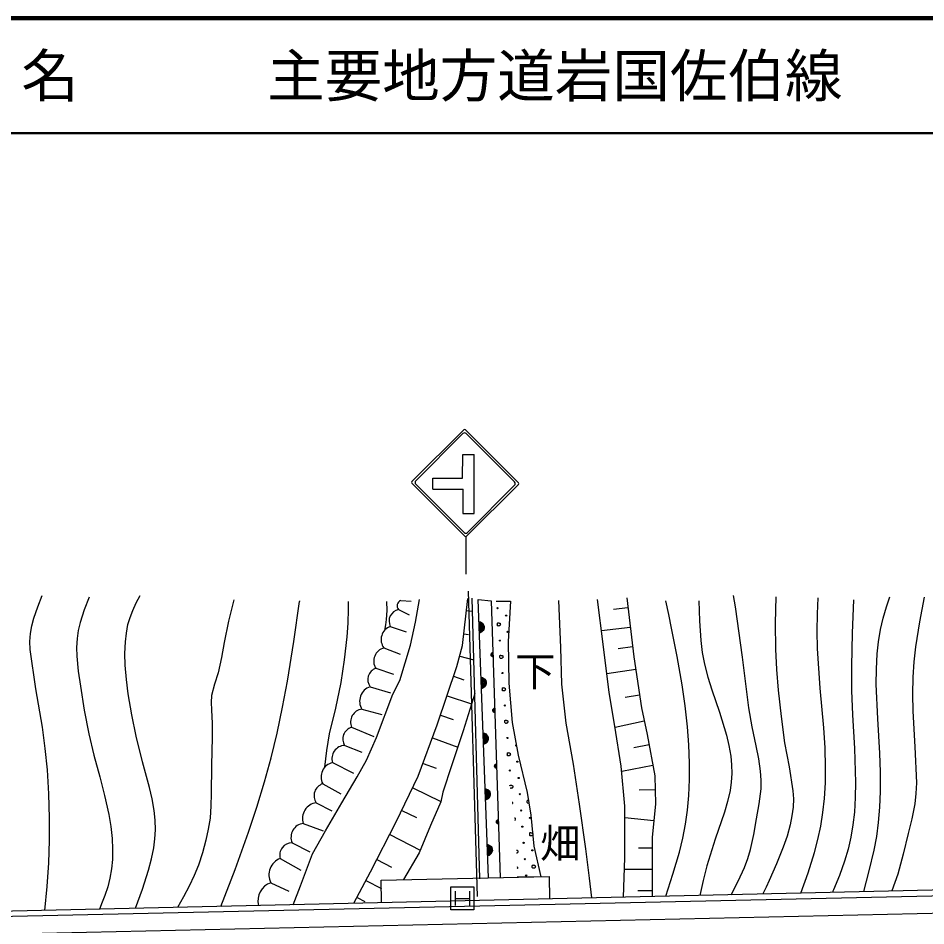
# Model space of a CAD drawing. Units: millimetres, scale not verified. Extents: x 40000 to 680000, y 20000 to 380000.
# Drawn here: x 195096 to 273982, y 301164 to 380000 of the extents above; entities that cross this region are included whole.
import ezdxf
from ezdxf.enums import TextEntityAlignment as Align

# ---------------------------------------------------------------- set-up
doc = ezdxf.new("R2010")
doc.units = ezdxf.units.MM
doc.header["$LTSCALE"] = 1000
for name, color, linetype, lineweight in [('M-BGD', 7, 'Continuous', 25), ('M-STR-STR1', 1, 'Continuous', 25), ('M-STR-STRC', 7, 'Continuous', 25), ('M-TTL', 2, 'Continuous', 140), ('M-TTL-LINE', 7, 'Continuous', 50)]:
    doc.layers.add(name, color=color, linetype=linetype, lineweight=lineweight)
doc.layers.add('M-TTL-TXT', color=7, linetype='Continuous')
doc.styles.add('ＭＳ ゴシック', font='')
doc.styles.get('ＭＳ ゴシック').set_extended_font_data('MS Gothic')

# ---------------------------------------------------------------- blocks, each defined once
blk = doc.blocks.new('BUHIN76')
at = {"color": 7, "linetype": 'Continuous', "lineweight": 25}
for p, q in [((262, 401), (-149, -455)), ((-82, -460), (307, 352)), ((347, 291), (-8, -451)), ((68, -437), (382, 219)), ((412, 138), (151, -408)), ((258, -329), (419, 7))]:
    blk.add_line(p, q, dxfattribs=at)
blk.add_lwpolyline([(216, 451), (302, 365), (365, 271), (423, 136), (429, 11), (412, -111), (345, -251), (261, -341), (159, -414), (18, -455), (-96, -467), (-216, -451)], close=True, dxfattribs=at)
blk = doc.blocks.new('BUHIN77')
at = {"color": 7, "linetype": 'Continuous', "lineweight": 25}
for p, q in [((-103, 132), (-168, -2)), ((-165, -54), (-60, 163)), ((-26, 175), (-153, -87)), ((-139, -116), (4, 180)), ((34, 184), (-123, -140)), ((-105, -160), (60, 182))]:
    blk.add_line(p, q, dxfattribs=at)
blk.add_lwpolyline([(-87, -180), (-122, -146), (-147, -108), (-169, -54), (-172, -3), (-165, 45), (-138, 101), (-104, 137), (-63, 166), (-6, 182), (39, 187), (87, 180)], close=True, dxfattribs=at)
blk = doc.blocks.new('BUHIN172')
at = {"color": 7, "linetype": 'Continuous', "lineweight": 25}
for p, q in [((-263, 844), (-844, -263)), ((-553, 290), (553, -290)), ((844, 263), (263, -844))]:
    blk.add_line(p, q, dxfattribs=at)
blk.add_lwpolyline([(-1350, -421), (-421, 1350), (1350, 421), (421, -1350)], close=True, dxfattribs=at)

msp = doc.modelspace()

# ---------------------------------------------------------------- linework, layer by layer
at = {"layer": 'M-BGD'}
for p, q in [((228340, 329416), (229241, 329355)), ((229620, 327553), (229983, 329505)), ((233720, 325505), (234166, 329581)), ((235206, 305260), (234555, 329633)), ((235975, 305328), (235087, 329515)), ((235087, 329515), (236211, 329396)), ((236211, 329396), (236980, 305348)), ((236632, 329361), (237884, 329361)), ((237884, 329361), (237686, 325869)), ((242062, 329423), (242221, 325342)), ((245925, 325627), (245438, 329522)), ((247994, 329643), (248603, 324532)), ((228153, 328629), (229085, 328177)), ((234054, 328562), (234585, 328504)), ((248096, 328791), (246831, 328641)), ((229202, 325545), (229620, 327553)), ((227441, 327169), (228808, 326704)), ((248298, 327088), (245780, 326788)), ((233831, 326524), (234236, 326480)), ((237686, 325869), (237752, 322246)), ((226880, 325297), (228288, 324763)), ((228254, 322477), (229202, 325545)), ((233218, 323692), (233720, 325505)), ((242221, 325342), (242327, 322162)), ((246473, 321428), (245925, 325627)), ((248501, 325384), (247248, 325234)), ((233469, 324599), (234699, 324258)), ((248603, 324532), (249272, 320089)), ((226169, 323537), (227716, 323036)), ((231516, 318609), (233218, 323692)), ((232934, 322845), (233843, 322541)), ((248770, 323421), (246262, 323043)), ((225682, 321928), (227456, 321407)), ((227668, 321278), (228254, 322477)), ((237752, 322246), (238016, 318820)), ((242327, 322162), (242698, 318769)), ((226246, 317513), (227668, 321278)), ((232367, 321151), (234498, 320438)), ((234776, 321351), (233786, 318097)), ((246960, 318507), (246473, 321428)), ((249105, 321200), (247839, 321009)), ((224970, 319981), (226711, 319519)), ((249272, 320089), (249759, 317777)), ((231800, 319456), (232889, 319092)), ((238016, 318820), (238543, 315987)), ((242698, 318769), (243334, 315218)), ((249515, 318933), (246977, 318398)), ((224072, 318408), (226001, 317613)), ((229871, 314153), (231516, 318609)), ((233786, 318097), (232780, 315140)), ((247507, 315038), (246960, 318507)), ((225381, 315553), (226246, 317513)), ((231105, 317495), (233305, 316683)), ((249759, 317777), (250428, 314186)), ((223473, 316836), (224978, 316261)), ((249926, 316879), (248610, 316634)), ((224573, 314103), (225381, 315553)), ((238543, 315987), (239333, 312759)), ((222424, 315338), (224240, 314427)), ((230282, 315267), (231416, 314849)), ((232780, 315140), (232011, 312773)), ((243334, 315218), (243864, 311720)), ((247812, 311569), (247507, 315038)), ((250261, 315084), (247548, 314578)), ((223234, 311844), (224573, 314103)), ((227947, 310193), (229871, 314153)), ((250428, 314186), (250489, 311752)), ((221563, 313503), (223131, 312642)), ((229390, 313163), (231840, 311973)), ((232011, 312773), (231834, 311945)), ((239333, 312759), (239663, 310783)), ((250459, 312969), (249077, 312934)), ((221002, 311856), (222351, 311155)), ((221812, 309418), (223234, 311844)), ((231834, 311945), (230946, 309875)), ((243864, 311720), (244394, 307850)), ((250489, 311752), (250185, 308831)), ((228428, 311183), (229702, 310564)), ((247812, 307066), (247812, 311569)), ((219879, 310059), (221606, 309405)), ((225716, 305843), (227947, 310193)), ((239663, 310783), (239926, 308081)), ((250337, 310291), (247812, 310554)), ((220668, 307410), (221812, 309418)), ((230946, 309875), (229941, 307508)), ((227389, 309106), (230042, 307746)), ((239814, 309186), (239820, 309165)), ((250185, 308831), (250184, 303714)), ((218905, 308374), (220445, 307598)), ((239926, 308081), (240520, 305420)), ((244394, 307850), (244712, 305306)), ((250185, 307906), (248998, 307906)), ((217875, 307007), (219666, 306004)), ((219637, 304649), (220668, 307410)), ((226274, 306931), (227555, 306273)), ((229941, 307508), (228581, 305178)), ((247703, 303657), (247812, 307066)), ((224278, 303122), (225716, 305843)), ((226652, 305138), (241235, 305435)), ((240520, 305420), (238477, 305379)), ((241235, 305435), (241263, 303510)), ((244712, 305306), (244926, 303594)), ((250185, 306056), (247779, 306057)), ((217052, 304910), (218626, 304185)), ((218987, 303001), (219637, 304649)), ((225326, 305104), (226663, 304398)), ((226681, 303177), (226652, 305138)), ((250184, 304207), (248952, 304207)), ((224545, 303627), (225219, 303271))]:
    msp.add_line(p, q, dxfattribs=at)
for points in [[(197417, 302507), (197618, 304575), (197758, 306647), (197814, 308584), (197810, 310523), (197753, 312622), (197636, 314718), (197450, 316565), (197205, 318407), (196639, 321761), (196127, 325160), (196114, 325854), (196163, 326551), (196278, 327219), (196456, 327889), (196799, 328875), (197193, 329854)], [(205290, 302687), (205889, 304338), (206431, 306012), (206687, 306970), (206884, 307940), (206985, 308721), (207026, 309508), (207005, 310338), (206923, 311174), (206751, 312189), (206519, 313191), (205909, 315406), (205355, 317646), (204976, 319478), (204656, 321326), (204502, 322564), (204407, 323812), (204382, 324820), (204417, 325840), (204498, 326590), (204638, 327326), (204819, 327956), (205056, 328566), (205363, 329214), (205694, 329854)], [(257067, 303871), (257674, 305041), (258223, 306230), (258515, 307001), (258749, 307790), (259033, 309104), (259263, 310450), (259491, 311765), (259657, 313075), (259666, 313826), (259615, 314587), (259460, 315683), (259242, 316788), (258887, 318447), (258592, 320110), (258041, 324489), (257430, 328859), (257353, 329353), (257273, 329856)], [(201262, 329709), (200844, 328613), (200483, 327498), (200320, 326814), (200215, 326112), (200174, 325352), (200193, 324585), (200322, 323281), (200513, 321969), (200847, 319899), (201239, 317854), (201683, 315974), (202190, 314094), (202611, 312472), (202978, 310822), (203150, 309785), (203262, 308739), (203303, 307828), (203284, 306916), (203210, 306108), (203077, 305308), (202887, 304553), (202635, 303806), (202403, 303209), (202159, 302616)], [(213831, 329491), (213387, 327634), (213002, 325764), (212771, 324457), (212480, 323153), (212166, 322169), (211914, 321179), (211872, 320557), (211889, 319917), (211958, 318729), (211966, 317537), (211891, 315084), (211876, 312628), (211855, 311581), (211773, 310529), (211622, 309563), (211409, 308596), (211113, 307514), (210757, 306442), (210389, 305524), (209963, 304623), (209473, 303697), (208955, 302771)], [(212725, 302857), (213947, 306061), (215117, 309293), (215837, 311466), (216503, 313666), (217077, 315769), (217595, 317896), (218079, 320143), (218506, 322412), (219062, 325867), (219560, 329342), (219564, 329372), (219568, 329402)], [(221759, 314957), (221932, 316407), (222165, 317855), (222700, 320069), (223175, 322294), (223462, 324270), (223690, 326256), (223775, 327460), (223801, 328677), (223799, 329006), (223796, 329346)], [(227111, 329346), (227129, 328556), (227086, 327771), (227021, 327297), (226941, 326824)], [(251379, 303741), (252002, 305647), (252566, 307566), (252860, 308768), (253095, 309982), (253268, 311220), (253383, 312477), (253447, 313879), (253452, 315293), (253394, 316873), (253275, 318459), (253072, 320286), (252809, 322106), (252377, 324565), (251885, 327023), (251637, 328196), (251384, 329378)], [(254249, 329378), (254308, 327656), (254427, 325948), (254556, 324912), (254743, 323889), (255027, 322777), (255372, 321666), (256038, 319719), (256654, 317734), (256873, 316818), (257033, 315889), (257106, 315136), (257118, 314386), (257071, 313648), (256963, 312913), (256750, 311967), (256476, 311027), (255679, 308699), (254952, 306390), (254632, 305106), (254349, 303809)], [(260936, 329741), (260895, 327462), (260914, 325185), (261006, 323418), (261159, 321644), (261395, 319349), (261692, 317061), (262092, 314975), (262431, 312883), (262468, 312182), (262443, 311481), (262348, 310712), (262193, 309946), (261920, 308964), (261588, 307998), (261008, 306541), (260373, 305108), (260101, 304521), (259828, 303934)], [(263118, 304010), (263743, 305765), (264309, 307536), (264609, 308665), (264851, 309808), (265040, 311013), (265171, 312237), (265251, 313577), (265270, 314917), (265221, 316634), (265113, 318360), (264810, 321810), (264568, 325260), (264539, 326757), (264571, 328253), (264598, 328952), (264629, 329650)], [(267692, 329470), (267569, 326590), (267507, 323712), (267533, 321607), (267619, 319503), (267775, 316559), (267871, 313604), (267852, 312314), (267772, 311028), (267647, 309946), (267461, 308871), (267220, 307827), (266918, 306789), (266465, 305530), (265957, 304293), (265910, 304183), (265863, 304073)], [(268580, 304135), (269069, 305932), (269500, 307750), (269719, 308937), (269879, 310135), (269993, 311481), (270047, 312843), (270044, 314507), (269981, 316167), (269798, 319158), (269676, 322153), (269686, 323466), (269756, 324779), (269868, 325834), (270041, 326889), (270270, 327881), (270557, 328857), (270698, 329295), (270845, 329741)], [(273826, 329697), (273429, 327556), (273092, 325411), (272941, 324084), (272850, 322754), (272823, 321290), (272856, 319812), (273037, 316704), (273158, 313586), (273116, 312671), (273013, 311753), (272755, 310464), (272434, 309171), (272017, 307401), (271544, 305651), (271297, 304924), (271031, 304191)], [(237830, 313326), (237831, 313346), (237843, 313366), (237860, 313384), (237887, 313393), (237933, 313377), (237968, 313368), (237995, 313363), (238022, 313363), (238047, 313353), (238062, 313345), (238073, 313328), (238079, 313308)], [(238079, 313308), (238085, 313287), (238092, 313252), (238086, 313206), (238073, 313174), (238056, 313151), (238016, 313126), (237976, 313114), (237940, 313110), (237901, 313106), (237871, 313116), (237859, 313125)], [(239491, 311812), (239458, 311809), (239420, 311804), (239389, 311815), (239361, 311835), (239343, 311879), (239348, 311950), (239348, 312010), (239350, 312044), (239362, 312064), (239379, 312082), (239405, 312092), (239446, 312077)], [(238221, 310543), (238239, 310543), (238264, 310533), (238279, 310525), (238290, 310508), (238296, 310488)], [(238296, 310488), (238302, 310467), (238309, 310432), (238303, 310386), (238290, 310354), (238273, 310331), (238253, 310318)], [(239825, 309113), (239821, 309084), (239809, 309053), (239792, 309030), (239751, 309005), (239712, 308993), (239675, 308988), (239637, 308984), (239606, 308994), (239578, 309015), (239560, 309059), (239565, 309130), (239565, 309190), (239567, 309224), (239579, 309244), (239596, 309262), (239622, 309272), (239669, 309255), (239703, 309246), (239731, 309242), (239757, 309242), (239783, 309232), (239797, 309224), (239808, 309206), (239814, 309186)], [(238404, 307727), (238429, 307723), (238456, 307723), (238481, 307713), (238496, 307705), (238507, 307688), (238513, 307668)], [(238513, 307668), (238519, 307646), (238526, 307612), (238520, 307566), (238507, 307534), (238490, 307511), (238450, 307486), (238412, 307475)]]:
    msp.add_lwpolyline(points, dxfattribs=at)
for points in [[(236994, 327408), (237000, 327387), (237008, 327353), (237001, 327306), (236989, 327275), (236972, 327252), (236931, 327227), (236892, 327215), (236855, 327211), (236817, 327206), (236786, 327217), (236758, 327237), (236740, 327281), (236745, 327352), (236745, 327412), (236747, 327446), (236759, 327466), (236776, 327484), (236802, 327494), (236849, 327477), (236883, 327468), (236910, 327464), (236937, 327464), (236962, 327454), (236977, 327446), (236988, 327428)], [(237211, 324588), (237217, 324567), (237224, 324533), (237218, 324486), (237205, 324455), (237189, 324432), (237148, 324407), (237108, 324395), (237072, 324391), (237034, 324386), (237003, 324396), (236975, 324417), (236957, 324461), (236962, 324532), (236962, 324592), (236964, 324626), (236976, 324646), (236993, 324664), (237019, 324674), (237066, 324657), (237100, 324648), (237127, 324644), (237154, 324644), (237179, 324634), (237194, 324626), (237205, 324608)], [(237428, 321768), (237434, 321747), (237441, 321713), (237435, 321666), (237422, 321635), (237406, 321612), (237365, 321586), (237325, 321574), (237289, 321570), (237251, 321566), (237220, 321576), (237192, 321597), (237174, 321641), (237179, 321712), (237179, 321772), (237181, 321806), (237193, 321826), (237210, 321844), (237236, 321854), (237283, 321837), (237317, 321828), (237344, 321824), (237371, 321824), (237396, 321814), (237411, 321806), (237422, 321788)], [(237645, 318948), (237651, 318927), (237658, 318893), (237652, 318846), (237639, 318814), (237622, 318791), (237582, 318766), (237542, 318754), (237506, 318750), (237467, 318746), (237437, 318756), (237409, 318777), (237391, 318821), (237396, 318892), (237396, 318952), (237398, 318986), (237410, 319006), (237427, 319024), (237453, 319034), (237500, 319017), (237534, 319008), (237561, 319004), (237588, 319003), (237613, 318993), (237628, 318985), (237639, 318968)], [(237862, 316128), (237868, 316107), (237875, 316072), (237869, 316026), (237856, 315994), (237839, 315971), (237799, 315946), (237759, 315934), (237723, 315930), (237684, 315926), (237654, 315936), (237626, 315957), (237608, 316000), (237612, 316071), (237613, 316132), (237615, 316166), (237626, 316186), (237643, 316204), (237670, 316213), (237716, 316197), (237751, 316188), (237778, 316184), (237805, 316183), (237830, 316173), (237845, 316165), (237856, 316148)], [(240031, 306366), (240037, 306345), (240045, 306311), (240038, 306264), (240026, 306232), (240009, 306209), (239968, 306184), (239929, 306172), (239892, 306168), (239854, 306164), (239823, 306174), (239795, 306195), (239777, 306239), (239782, 306310), (239782, 306370), (239784, 306404), (239796, 306424), (239813, 306442), (239839, 306452), (239886, 306435), (239920, 306426), (239947, 306422), (239974, 306422), (239999, 306411), (240014, 306404), (240025, 306386)]]:
    msp.add_lwpolyline(points, close=True, dxfattribs=at)
for centre in [(236749, 328759), (237509, 328108), (237617, 326698), (236966, 325939), (237183, 323119), (237400, 320299), (237617, 317479), (238485, 315418), (237834, 314659), (238593, 314008), (238702, 312598), (238810, 311188), (239570, 310537), (238919, 309778), (239027, 308368), (239786, 307717), (239136, 306958), (239244, 305547)]:
    msp.add_circle(centre, 49.8, dxfattribs=at)
for centre, radius, start, end in [((228541, 328952), 505, 113.47736, 219.73755), ((228344, 327632), 1015, 100.89545, 207.1557), ((227862, 326022), 1222, 110.17059, 216.43085), ((227184, 324151), 1186, 104.85858, 211.11877), ((237726, 325288), 49.8, 127.31687, 234.78277), ((226528, 322550), 1051, 110.04846, 216.30865), ((226100, 320671), 1324, 108.41986, 211.43701), ((225111, 318857), 1132, 97.125, 203.38519), ((224362, 317397), 1052, 106.01538, 212.27563), ((223510, 315694), 1143, 91.88599, 198.14618), ((238376, 316828), 49.8, 89.70634, 291.36612), ((222697, 314090), 1277, 102.32947, 207.38086), ((221900, 312468), 1088, 108.04517, 214.30536), ((221180, 310494), 1373, 97.47357, 198.51556), ((238051, 311838), 49.8, 264.48981, 111.48984), ((220023, 308851), 1216, 96.8515, 203.11169), ((218903, 307304), 1070, 89.87323, 196.13342), ((218411, 305586), 1519, 110.67792, 206.42651), ((238485, 306198), 49.8, 228.96285, 134.55334), ((217591, 303347), 1654, 109.03156, 194.5423)]:
    msp.add_arc(centre, radius, start, end, dxfattribs=at)
at = {"layer": 'M-STR-STR1'}
for p, q in [((299032, 304831), (168805, 301853)), ((168821, 301431), (298667, 304306)), ((168573, 299871), (299021, 302811))]:
    msp.add_line(p, q, dxfattribs=at)
at = {"layer": 'M-STR-STRC'}
for p, q in [((233824, 344245), (229322, 339743)), ((238567, 339643), (233965, 344245)), ((233753, 343920), (229647, 339814)), ((238242, 339714), (234036, 343920)), ((233713, 340051), (233736, 342116)), ((233736, 342116), (234734, 342116)), ((234734, 336964), (234734, 342116)), ((231126, 340051), (233713, 340051)), ((231126, 339098), (231126, 340051)), ((229322, 339602), (233923, 335000)), ((229647, 339531), (233853, 335325)), ((234065, 335000), (238567, 339502)), ((238242, 339431), (234136, 335325)), ((231126, 339098), (233759, 339098)), ((233736, 339098), (233736, 336964)), ((233736, 336964), (234734, 336964)), ((233995, 334971), (233995, 331696)), ((235019, 303722), (234230, 330240))]:
    msp.add_line(p, q, dxfattribs=at)
for centre, radius, start, end in [((233895, 343779), 200, 45, 135), ((233895, 344174), 100, 45, 135), ((229392, 339672), 100, 135, 225), ((229788, 339672), 200, 135, 225), ((238100, 339573), 200, 315, 45), ((238496, 339573), 100, 315, 45), ((233994, 335467), 200, 225, 315), ((233994, 335071), 100, 225, 315)]:
    msp.add_arc(centre, radius, start, end, dxfattribs=at)
at = {"layer": 'M-TTL'}
msp.add_line((680000, 380000), (40000, 380000), dxfattribs=at)
at = {"layer": 'M-TTL-LINE'}
msp.add_line((40000, 370000), (680000, 370000), dxfattribs=at)

# ---------------------------------------------------------------- block references
at = {"layer": 'M-BGD', "rotation": 27.68572}
for name, p in [('BUHIN76', (235176, 327096)), ('BUHIN77', (236361, 324712)), ('BUHIN76', (235354, 322259)), ('BUHIN77', (236516, 319874)), ('BUHIN76', (235531, 317421)), ('BUHIN77', (236670, 315036)), ('BUHIN76', (235708, 312584)), ('BUHIN77', (236825, 310198)), ('BUHIN76', (235886, 307746)), ('BUHIN172', (233700, 303542))]:
    msp.add_blockref(name, p, dxfattribs=at)

# ---------------------------------------------------------------- texts
at = {"layer": 'M-BGD', "style": 'ＭＳ ゴシック'}
for s, p in [('下', (238284, 321203)), ('畑', (240465, 306273))]:
    msp.add_text(s, height=2566, dxfattribs=at).set_placement(p, align=Align.BOTTOM_LEFT)
at = {"layer": 'M-TTL-TXT', "style": 'ＭＳ ゴシック'}
for s, p in [('路 線 名', (180380, 375000)), ('主要地方道岩国佐伯線', (216734, 375000))]:
    msp.add_text(s, height=3666, dxfattribs=at).set_placement(p, align=Align.MIDDLE_LEFT)

doc.saveas('drawing.dxf')
